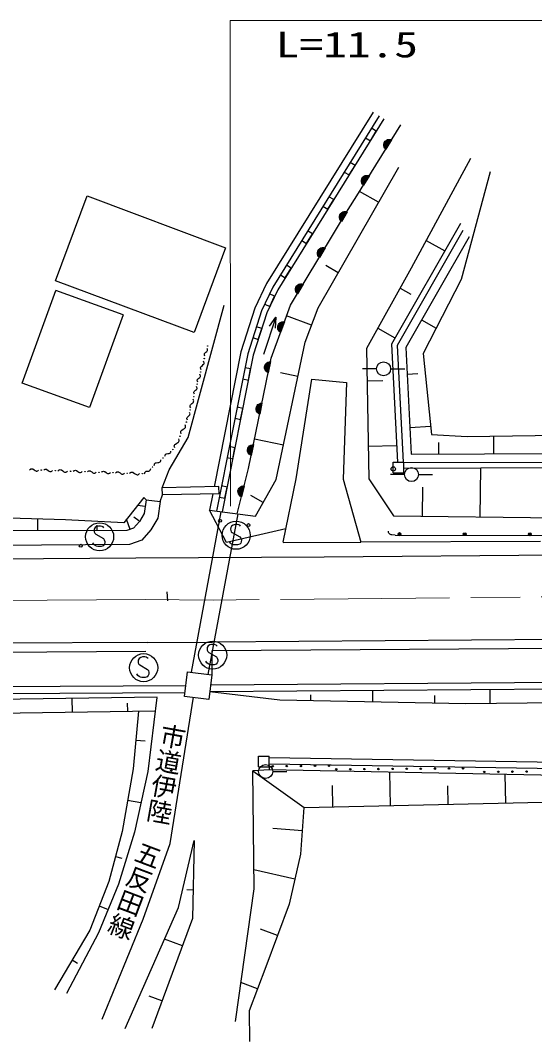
# Model space of a CAD drawing. Units: millimetres, scale not verified. Extents: x 40000 to 680000, y 20000 to 380000.
# Drawn here: x 376625 to 413093, y 243162 to 315539 of the extents above; entities that cross this region are included whole.
import ezdxf
from ezdxf.enums import TextEntityAlignment as Align

# ---------------------------------------------------------------- set-up
doc = ezdxf.new("R2010")
doc.units = ezdxf.units.MM
doc.header["$LTSCALE"] = 1000
doc.linetypes.add('CHAIN', pattern=[18.5, 12, -1.5, 3.5, -1.5])
for name, color, linetype, lineweight in [('M-BGD', 7, 'Continuous', 25), ('M-BMK', 2, 'CHAIN', 13), ('M-STR-HTXT', 7, 'Continuous', 13)]:
    doc.layers.add(name, color=color, linetype=linetype, lineweight=lineweight)
doc.layers.add('M-BMK-HTXT', color=7, linetype='Continuous')
doc.styles.add('@ＭＳ ゴシック', font='')
doc.styles.add('ＭＳ ゴシック', font='')
doc.styles.get('@ＭＳ ゴシック').set_extended_font_data('@MS Gothic')
doc.styles.get('ＭＳ ゴシック').set_extended_font_data('MS Gothic')

msp = doc.modelspace()

# ---------------------------------------------------------------- linework, layer by layer
at = {"layer": 'M-BGD'}
for p, q in [((401646, 309038), (394083, 296881)), ((402071, 308774), (394523, 296641)), ((402410, 308563), (394874, 296449)), ((400494, 303112), (403610, 308141)), ((402406, 306672), (402661, 307083)), ((402569, 307030), (402412, 306776)), ((402729, 307099), (402423, 306605)), ((402444, 306544), (402791, 307104)), ((402850, 307105), (402471, 306493)), ((402503, 306449), (402903, 307095)), ((408555, 305758), (404342, 297985)), ((397735, 295162), (403453, 305148)), ((409943, 304798), (407894, 297178)), ((400826, 304122), (401080, 304533)), ((400988, 304480), (400831, 304226)), ((401149, 304549), (400843, 304055)), ((400864, 303994), (401211, 304554)), ((401270, 304554), (400891, 303942)), ((400923, 303899), (401323, 304545)), ((402023, 302652), (400684, 303419)), ((379104, 297092), (381349, 303101)), ((381349, 303101), (391182, 299426)), ((399873, 302128), (400494, 303112)), ((395782, 295360), (399873, 302128)), ((399258, 301561), (399510, 301975)), ((399418, 301920), (399264, 301666)), ((399579, 301991), (399276, 301494)), ((399298, 301434), (399640, 301996)), ((399699, 301997), (399325, 301382)), ((399358, 301339), (399752, 301989)), ((407836, 301143), (402936, 292600)), ((408015, 300651), (403342, 292503)), ((408451, 300205), (403950, 292358)), ((405395, 299929), (406726, 299207)), ((391182, 299426), (388937, 293417)), ((397700, 298997), (397952, 299411)), ((397860, 299357), (397705, 299102)), ((398020, 299428), (397718, 298930)), ((397740, 298870), (398082, 299433)), ((398141, 299434), (397767, 298819)), ((397799, 298776), (398194, 299425)), ((399164, 297658), (398276, 298167)), ((404342, 297985), (401171, 292296)), ((388937, 293417), (379104, 297092)), ((394083, 296881), (393259, 295141)), ((396142, 296434), (396393, 296848)), ((396302, 296793), (396147, 296539)), ((396462, 296864), (396160, 296367)), ((396182, 296307), (396523, 296869)), ((396583, 296870), (396209, 296255)), ((396241, 296212), (396636, 296862)), ((407894, 297178), (405199, 291937)), ((376754, 289826), (379137, 296408)), ((383911, 294679), (379137, 296408)), ((394523, 296641), (393726, 294957)), ((394874, 296449), (394098, 294810)), ((403549, 296563), (404304, 296142)), ((388520, 285970), (391077, 295368)), ((394407, 291592), (395782, 295360)), ((383911, 294679), (381528, 288097)), ((393259, 295141), (392269, 292038)), ((393726, 294957), (392754, 291913)), ((394098, 294810), (393142, 291813)), ((397280, 293948), (395508, 294611)), ((396825, 292733), (397735, 295162)), ((394737, 294506), (393860, 291869)), ((394984, 294049), (394882, 293769)), ((394897, 293665), (395063, 294120)), ((395127, 294150), (394928, 293603)), ((394961, 293548), (395187, 294166)), ((395244, 294179), (394998, 293503)), ((395038, 293467), (395298, 294181)), ((405075, 294320), (406117, 293722)), ((401964, 293718), (403187, 293036)), ((394763, 282994), (396825, 292733)), ((402936, 292600), (403373, 284224)), ((403342, 292503), (403773, 284224)), ((392269, 292038), (390372, 282488)), ((392754, 291913), (390538, 280758)), ((393142, 291813), (390935, 280707)), ((401171, 292296), (401342, 283055)), ((403950, 292358), (404344, 284807)), ((405199, 291937), (405784, 286193)), ((392808, 283782), (394407, 291592)), ((394014, 291168), (393954, 290876)), ((393985, 290776), (394082, 291250)), ((394141, 291289), (394024, 290719)), ((394065, 290670), (394197, 291314)), ((394252, 291335), (394108, 290630)), ((394153, 290600), (394305, 291345)), ((396309, 290299), (395063, 290562)), ((401880, 290843), (400883, 290843)), ((402876, 290844), (403879, 290844)), ((404049, 290470), (404824, 290510)), ((381528, 288097), (376754, 289826)), ((396187, 283054), (397289, 290105)), ((397289, 290105), (399758, 289877)), ((399758, 289877), (399523, 283026)), ((401214, 289985), (402328, 290006)), ((393412, 288229), (393352, 287937)), ((393383, 287837), (393480, 288311)), ((393539, 288350), (393422, 287780)), ((393463, 287731), (393595, 288375)), ((393651, 288396), (393506, 287691)), ((393551, 287661), (393704, 288406)), ((404245, 286695), (405725, 286772)), ((408312, 286059), (447697, 286622)), ((387181, 283696), (388520, 285970)), ((405784, 286193), (408312, 286059)), ((410198, 284826), (410194, 286084)), ((392810, 285290), (392750, 284998)), ((392781, 284898), (392878, 285372)), ((392937, 285411), (392820, 284841)), ((392861, 284792), (392993, 285436)), ((393049, 285458), (392904, 284752)), ((392949, 284723), (393102, 285467)), ((395278, 285429), (393234, 285862)), ((401300, 285365), (403311, 285403)), ((406295, 284814), (406292, 285625)), ((404344, 284807), (443370, 284933)), ((391994, 280572), (392808, 283782)), ((403059, 283475), (403060, 284225)), ((403060, 284225), (403810, 284224)), ((403809, 283474), (403810, 284224)), ((403810, 284206), (443372, 284333)), ((403810, 283806), (443373, 283933)), ((409242, 280350), (409287, 283823)), ((386682, 282408), (387181, 283696)), ((395267, 278568), (396187, 283054)), ((399523, 283026), (400758, 278564)), ((401342, 283055), (403077, 280430)), ((403860, 283350), (402867, 283350)), ((403059, 283475), (403809, 283474)), ((404859, 283351), (405863, 283351)), ((390701, 282495), (386682, 282408)), ((386693, 281908), (386682, 282408)), ((390711, 281995), (390701, 282495)), ((392143, 282380), (392070, 282091)), ((392095, 281990), (392214, 282459)), ((392275, 282495), (392132, 281931)), ((392171, 281880), (392332, 282518)), ((392389, 282537), (392212, 281839)), ((392255, 281807), (392442, 282544)), ((393292, 280406), (394763, 282994)), ((405132, 280403), (405159, 282447)), ((385371, 281727), (383956, 279921)), ((385371, 281727), (385545, 281565)), ((385545, 281565), (385413, 280595)), ((385545, 281565), (386535, 281431)), ((386535, 281431), (386693, 281908)), ((390711, 281995), (386693, 281908)), ((390272, 281985), (390041, 280822)), ((393840, 281371), (392978, 281860)), ((385479, 281080), (384923, 281156)), ((386535, 281431), (386376, 280258)), ((379814, 280144), (374401, 280289)), ((377863, 279362), (377861, 280197)), ((383956, 279921), (379814, 280144)), ((384415, 279468), (384157, 280178)), ((385034, 280075), (384668, 280342)), ((385413, 280595), (385075, 280028)), ((386376, 280258), (385885, 279434)), ((388750, 269337), (390869, 280716)), ((389943, 269187), (392061, 280563)), ((391251, 278545), (390041, 280822)), ((390041, 280822), (393292, 280406)), ((403077, 280430), (415407, 280269)), ((384175, 279381), (350513, 279277)), ((382071, 279375), (382070, 279764)), ((384655, 279556), (384175, 279381)), ((385075, 280028), (384655, 279556)), ((385885, 279434), (385234, 278702)), ((395461, 279514), (391251, 278545)), ((385234, 278702), (384354, 278382)), ((403216, 279057), (403516, 279038)), ((384354, 278382), (350571, 278179)), ((395251, 278543), (400758, 278564)), ((413510, 278610), (400758, 278564)), ((384802, 277423), (348332, 277201)), ((398178, 277507), (384802, 277423)), ((445627, 277873), (398178, 277507)), ((387018, 275034), (387065, 274393)), ((385616, 271456), (344979, 271207)), ((385616, 271456), (390258, 271479)), ((425474, 271733), (390258, 271479)), ((385514, 270801), (349591, 270549)), ((425584, 271101), (390211, 270850)), ((390211, 270850), (390213, 269153)), ((388261, 267631), (388480, 269371)), ((388480, 269371), (390213, 269153)), ((390213, 269153), (389993, 267413)), ((390123, 268443), (415214, 268642)), ((350302, 268209), (388358, 268405)), ((350528, 267710), (388295, 267905)), ((415218, 268142), (390060, 267942)), ((395014, 267369), (390060, 267942)), ((401616, 267239), (401632, 268034)), ((409951, 267129), (409940, 268100)), ((370508, 267367), (386321, 267607)), ((380316, 266516), (380301, 267486)), ((384235, 266575), (384226, 267150)), ((386311, 267559), (385669, 262307)), ((387236, 257207), (388910, 267574)), ((389993, 267413), (388261, 267631)), ((408219, 267109), (395014, 267369)), ((397214, 267326), (397222, 267730)), ((406018, 267152), (406029, 267702)), ((415225, 267188), (408219, 267109)), ((370519, 266367), (386194, 266605)), ((384993, 266586), (384623, 262483)), ((384808, 264535), (385480, 264474)), ((393516, 263380), (394266, 263385)), ((393521, 262630), (393516, 263380)), ((394271, 262635), (394266, 263385)), ((394266, 263287), (420287, 262871)), ((394269, 262837), (420259, 262422)), ((384623, 262483), (383833, 258055)), ((385669, 262307), (384710, 258011)), ((394272, 262429), (393102, 262345)), ((393194, 253989), (393102, 262345)), ((393102, 262345), (396752, 259744)), ((393521, 262630), (394271, 262635)), ((394271, 262635), (394272, 262430)), ((420206, 261914), (394272, 262429)), ((394519, 262306), (395517, 262307)), ((402876, 259883), (402822, 262259)), ((411042, 260068), (410996, 262097)), ((398794, 259790), (398759, 261321)), ((406959, 259975), (406929, 261297)), ((384228, 260269), (385176, 260100)), ((396752, 259744), (421248, 260300)), ((396735, 259747), (396492, 256447)), ((383833, 258055), (382892, 254502)), ((384710, 258011), (383585, 254315)), ((396622, 258096), (394536, 258260)), ((385330, 251831), (387236, 257207)), ((387843, 252659), (388941, 257419)), ((388941, 257419), (388842, 251891)), ((383363, 256278), (383818, 256158)), ((396492, 256447), (395689, 252906)), ((396091, 254676), (393179, 255337)), ((382892, 254502), (381539, 251068)), ((383585, 254315), (382174, 250873)), ((388878, 253904), (388431, 253911)), ((391882, 244587), (393194, 253989)), ((382215, 252785), (382854, 252533)), ((384048, 244081), (387843, 252659)), ((395689, 252906), (394038, 248450)), ((388842, 251891), (385941, 244094)), ((382426, 244755), (385330, 251831)), ((381539, 251068), (379035, 246836)), ((382174, 250873), (379888, 246562)), ((394864, 250678), (393648, 251129)), ((388117, 249942), (386850, 250413)), ((380287, 248952), (380684, 248718)), ((394038, 248450), (392856, 245350)), ((393447, 246900), (392267, 247350)), ((386666, 246043), (385765, 246379)), ((392856, 245350), (392884, 243162))]:
    msp.add_line(p, q, dxfattribs=at)
for points in [[(401105, 307221), (401444, 307010), (401867, 307689), (401527, 307900)], [(399595, 304794), (399935, 304583), (400357, 305262), (400018, 305474)], [(398085, 302368), (398425, 302157), (398848, 302836), (398508, 303047)], [(396576, 299941), (396915, 299730), (397338, 300409), (396998, 300621)], [(395066, 297515), (395406, 297303), (395828, 297983), (395489, 298194)], [(393953, 295437), (394315, 295266), (394657, 295989), (394295, 296161)], [(394296, 293862), (394737, 294506), (394703, 293727)], [(393118, 293054), (393499, 292932), (393742, 293694), (393361, 293816)], [(389709, 291742), (389682, 291804), (389672, 291844), (389675, 291889), (389693, 291931), (389712, 291958), (389786, 292025), (389844, 292072), (389875, 292110), (389891, 292141), (389898, 292183), (389887, 292230), (389860, 292294)], [(389445, 290778), (389415, 290846), (389404, 290890), (389407, 290941), (389428, 290987), (389449, 291018), (389531, 291091), (389595, 291144), (389630, 291186), (389647, 291220), (389655, 291267), (389643, 291320), (389613, 291390)], [(389208, 289910), (389180, 289971), (389170, 290011), (389173, 290057), (389192, 290098), (389211, 290126), (389285, 290192), (389342, 290239), (389374, 290277), (389389, 290308), (389396, 290350), (389386, 290398), (389359, 290461)], [(392399, 290126), (392791, 290049), (392947, 290833), (392555, 290911)], [(388970, 289042), (388943, 289103), (388933, 289143), (388936, 289189), (388954, 289230), (388973, 289258), (389048, 289324), (389105, 289371), (389136, 289409), (389152, 289440), (389159, 289482), (389148, 289530), (389121, 289593)], [(388706, 288077), (388676, 288145), (388665, 288190), (388668, 288241), (388689, 288287), (388710, 288317), (388792, 288391), (388856, 288443), (388891, 288486), (388908, 288520), (388916, 288567), (388904, 288619), (388874, 288690)], [(391845, 287338), (392237, 287260), (392393, 288044), (392001, 288122)], [(388469, 287209), (388441, 287270), (388431, 287310), (388434, 287356), (388453, 287398), (388472, 287425), (388546, 287491), (388603, 287539), (388635, 287577), (388650, 287607), (388657, 287650), (388647, 287697), (388620, 287760)], [(388026, 286244), (388005, 286323), (388001, 286373), (388013, 286428), (388044, 286474), (388072, 286504), (388175, 286569), (388253, 286614), (388299, 286654), (388324, 286688), (388340, 286738), (388337, 286797), (388317, 286878)], [(387567, 285244), (387546, 285323), (387542, 285373), (387555, 285428), (387585, 285475), (387614, 285504), (387716, 285569), (387794, 285614), (387840, 285654), (387865, 285688), (387881, 285738), (387878, 285797), (387858, 285879)], [(391291, 284549), (391683, 284471), (391839, 285256), (391447, 285334)], [(386871, 284643), (386882, 284709), (386896, 284748), (386924, 284784), (386963, 284809), (386994, 284821), (387092, 284834), (387166, 284842), (387214, 284856), (387244, 284873), (387273, 284904), (387291, 284949), (387304, 285017)], [(377276, 283693), (377335, 283739), (377376, 283760), (377426, 283768), (377476, 283759), (377510, 283745), (377601, 283682), (377666, 283632), (377715, 283607), (377753, 283599), (377800, 283602), (377849, 283625), (377910, 283671)], [(378275, 283657), (378334, 283703), (378375, 283724), (378425, 283732), (378475, 283723), (378510, 283709), (378600, 283646), (378666, 283596), (378715, 283572), (378752, 283563), (378800, 283566), (378848, 283590), (378910, 283635)], [(385433, 283402), (385444, 283468), (385458, 283507), (385486, 283543), (385525, 283568), (385556, 283580), (385654, 283593), (385728, 283600), (385775, 283614), (385805, 283631), (385835, 283663), (385852, 283708), (385865, 283775)], [(386114, 283990), (386127, 284063), (386142, 284107), (386173, 284147), (386216, 284174), (386251, 284187), (386360, 284202), (386442, 284210), (386495, 284226), (386528, 284245), (386561, 284280), (386580, 284330), (386595, 284405)], [(379274, 283622), (379339, 283672), (379384, 283695), (379440, 283704), (379494, 283694), (379532, 283679), (379632, 283609), (379704, 283554), (379758, 283528), (379799, 283518), (379851, 283521), (379905, 283547), (379972, 283597)], [(380374, 283583), (380433, 283628), (380474, 283649), (380524, 283657), (380574, 283648), (380608, 283634), (380698, 283571), (380764, 283521), (380813, 283497), (380851, 283488), (380898, 283491), (380947, 283515), (381008, 283560)], [(381373, 283547), (381432, 283592), (381473, 283613), (381523, 283622), (381573, 283612), (381607, 283599), (381698, 283535), (381764, 283485), (381813, 283461), (381850, 283452), (381898, 283456), (381946, 283479), (382008, 283524)], [(382372, 283511), (382431, 283557), (382472, 283578), (382523, 283586), (382572, 283577), (382607, 283563), (382697, 283500), (382763, 283450), (382812, 283425), (382849, 283417), (382897, 283420), (382945, 283443), (383007, 283489)], [(383372, 283476), (383431, 283521), (383472, 283542), (383522, 283550), (383572, 283541), (383606, 283527), (383697, 283464), (383762, 283414), (383811, 283390), (383849, 283381), (383896, 283384), (383945, 283408), (384006, 283453)], [(384371, 283440), (384436, 283490), (384481, 283513), (384536, 283522), (384591, 283512), (384629, 283497), (384728, 283427), (384801, 283372), (384855, 283346), (384896, 283336), (384948, 283340), (385001, 283365), (385069, 283415)], [(390737, 281760), (391129, 281682), (391285, 282467), (390893, 282545)], [(382552, 279585), (382497, 279644), (382422, 279679), (382317, 279699), (382162, 279699), (382032, 279664), (381922, 279589), (381857, 279479), (381853, 279364), (381858, 279289), (381898, 279189), (381968, 279134), (382513, 278819), (382573, 278730), (382613, 278605), (382603, 278485), (382568, 278390), (382498, 278299), (382343, 278254), (382113, 278254), (382013, 278269), (381918, 278314), (381838, 278389), (381768, 278504)], [(392236, 279693), (392181, 279753), (392106, 279788), (392001, 279808), (391846, 279808), (391716, 279773), (391606, 279697), (391542, 279587), (391537, 279472), (391542, 279397), (391582, 279297), (391652, 279242), (392197, 278928), (392257, 278838), (392297, 278713), (392287, 278593), (392252, 278498), (392182, 278408), (392027, 278363), (391797, 278363), (391697, 278377), (391602, 278422), (391522, 278497), (391452, 278612)], [(505200, 279546), (485153, 279331), (477226, 279350), (415202, 279010), (403516, 279038)], [(403216, 279057), (402967, 279072), (402917, 279080), (402873, 279096), (402830, 279124), (402794, 279156), (402764, 279199), (402743, 279243), (402734, 279295), (402733, 279338)], [(390571, 271199), (390516, 271259), (390441, 271294), (390336, 271314), (390181, 271314), (390051, 271279), (389941, 271204), (389876, 271094), (389871, 270979), (389876, 270904), (389916, 270804), (389986, 270749), (390531, 270434), (390591, 270344), (390631, 270219), (390621, 270099), (390586, 270004), (390516, 269914), (390361, 269869), (390131, 269869), (390031, 269884), (389936, 269929), (389856, 270004), (389786, 270119)], [(385677, 270307), (385622, 270367), (385547, 270402), (385442, 270422), (385287, 270422), (385157, 270387), (385047, 270312), (384982, 270202), (384977, 270087), (384982, 270012), (385022, 269912), (385092, 269857), (385637, 269542), (385698, 269452), (385738, 269327), (385728, 269207), (385693, 269112), (385623, 269022), (385468, 268977), (385238, 268977), (385138, 268992), (385043, 269037), (384963, 269112), (384893, 269227)]]:
    msp.add_lwpolyline(points, dxfattribs=at)
for points in [[(402535, 306406), (402474, 306482), (402432, 306562), (402398, 306674), (402403, 306774), (402427, 306870), (402493, 306976), (402568, 307040), (402655, 307089), (402771, 307109), (402862, 307109), (402956, 307086)], [(400955, 303856), (400893, 303931), (400851, 304012), (400818, 304124), (400823, 304224), (400847, 304320), (400913, 304425), (400988, 304490), (401075, 304539), (401191, 304559), (401282, 304559), (401376, 304536)], [(399390, 301296), (399328, 301371), (399285, 301451), (399251, 301563), (399255, 301664), (399279, 301759), (399343, 301865), (399417, 301930), (399504, 301980), (399620, 302001), (399711, 302002), (399806, 301980)], [(397832, 298733), (397770, 298808), (397727, 298888), (397692, 299000), (397697, 299100), (397720, 299196), (397785, 299302), (397859, 299367), (397946, 299417), (398062, 299438), (398153, 299438), (398247, 299416)], [(396273, 296169), (396211, 296244), (396169, 296324), (396134, 296436), (396139, 296537), (396162, 296632), (396226, 296738), (396301, 296803), (396387, 296853), (396503, 296874), (396595, 296875), (396689, 296853)], [(395078, 293431), (395002, 293493), (394945, 293563), (394889, 293666), (394874, 293765), (394878, 293864), (394921, 293980), (394981, 294058), (395056, 294125), (395166, 294168), (395255, 294186), (395352, 294183)], [(394198, 290571), (394114, 290621), (394047, 290681), (393976, 290775), (393947, 290871), (393937, 290969), (393961, 291091), (394010, 291177), (394074, 291254), (394176, 291312), (394262, 291344), (394358, 291355)], [(393596, 287632), (393512, 287682), (393445, 287742), (393375, 287836), (393345, 287932), (393335, 288030), (393360, 288152), (393408, 288238), (393473, 288315), (393574, 288373), (393660, 288405), (393757, 288416)], [(392994, 284693), (392911, 284743), (392843, 284803), (392773, 284898), (392743, 284993), (392733, 285091), (392758, 285213), (392806, 285299), (392871, 285376), (392973, 285434), (393059, 285466), (393155, 285477)], [(392299, 281775), (392218, 281829), (392153, 281893), (392087, 281990), (392062, 282087), (392056, 282186), (392087, 282306), (392139, 282389), (392207, 282463), (392312, 282517), (392399, 282544), (392495, 282551)]]:
    msp.add_lwpolyline(points, close=True, dxfattribs=at)
for centre, radius in [((389905, 292459), 13.5), ((389663, 291574), 15), ((402382, 290844), 498), ((389404, 290626), 13.5), ((389166, 289758), 13.5), ((388924, 288873), 15), ((388665, 287925), 13.5), ((388404, 287068), 16.5), ((387945, 286069), 16.5), ((386739, 284529), 15), ((387433, 285128), 13.5), ((385995, 283887), 13.5), ((403069, 283750), 150), ((404365, 283350), 498), ((378100, 283664), 15), ((379100, 283628), 15), ((380181, 283589), 16.5), ((381198, 283553), 15), ((382197, 283517), 15), ((383197, 283482), 15), ((384196, 283446), 15), ((385278, 283408), 16.5), ((390786, 280069), 100), ((382243, 278939), 995), ((391927, 279048), 995), ((392799, 279773), 100), ((403516, 279137), 99.5), ((403516, 279137), 88), ((403516, 279137), 76.5), ((403516, 279137), 64.5), ((403516, 279137), 53), ((403516, 279137), 39), ((403516, 279137), 27), ((403516, 279137), 15.5), ((403516, 279137), 3), ((408138, 279126), 99.5), ((408138, 279126), 88), ((408138, 279126), 76.5), ((408138, 279126), 64.5), ((408138, 279126), 53), ((408138, 279126), 39), ((408138, 279126), 27), ((408138, 279126), 15.5), ((408138, 279126), 3), ((412760, 279116), 99.5), ((412760, 279116), 88), ((412760, 279116), 76.5), ((412760, 279116), 64.5), ((412760, 279116), 53), ((412760, 279116), 39), ((412760, 279116), 27), ((412760, 279116), 15.5), ((412760, 279116), 3), ((380900, 278306), 100), ((390261, 270554), 995), ((385367, 269662), 995), ((394019, 262306), 498), ((394520, 262681), 49.7), ((395520, 262688), 49.7), ((396520, 262694), 49.7), ((397520, 262701), 49.7), ((398520, 262707), 49.7), ((387324, 262375), 49.7), ((399022, 262461), 49.7), ((400022, 262467), 49.7), ((401022, 262474), 49.7), ((402022, 262480), 49.7), ((403022, 262487), 49.7), ((404022, 262494), 49.7), ((405022, 262500), 49.7), ((406022, 262507), 49.7), ((407021, 262513), 49.7), ((408021, 262520), 49.7), ((409523, 262280), 49.7), ((410523, 262286), 49.7), ((411523, 262293), 49.7), ((412523, 262300), 49.7)]:
    msp.add_circle(centre, radius, dxfattribs=at)
at = {"layer": 'M-BMK'}
for p, q in [((385492, 274484), (369802, 274377)), ((390289, 274454), (385492, 274484)), ((425565, 274794), (390289, 274454))]:
    msp.add_line(p, q, dxfattribs=at)
at = {"layer": 'M-STR-HTXT'}
for q in [(415895, 315539), (391528, 281114)]:
    msp.add_line((391510, 315526), q, dxfattribs=at)

# ---------------------------------------------------------------- texts
at = {"layer": 'M-BMK-HTXT', "style": '@ＭＳ ゴシック'}
for s, rotation, p in [('市道伊陸', 259.83, (386547, 265847)), ('五反田線', 249.33, (385013, 257592))]:
    msp.add_text(s, height=1320, rotation=rotation, dxfattribs=at).set_placement(p, align=Align.BOTTOM_LEFT)
at = {"layer": 'M-STR-HTXT', "style": 'ＭＳ ゴシック', "width": 1.35}
msp.add_text('L=11.5', height=1833, rotation=0.03, dxfattribs=at).set_placement((394728, 312364), align=Align.BOTTOM_LEFT)

doc.saveas('drawing.dxf')
